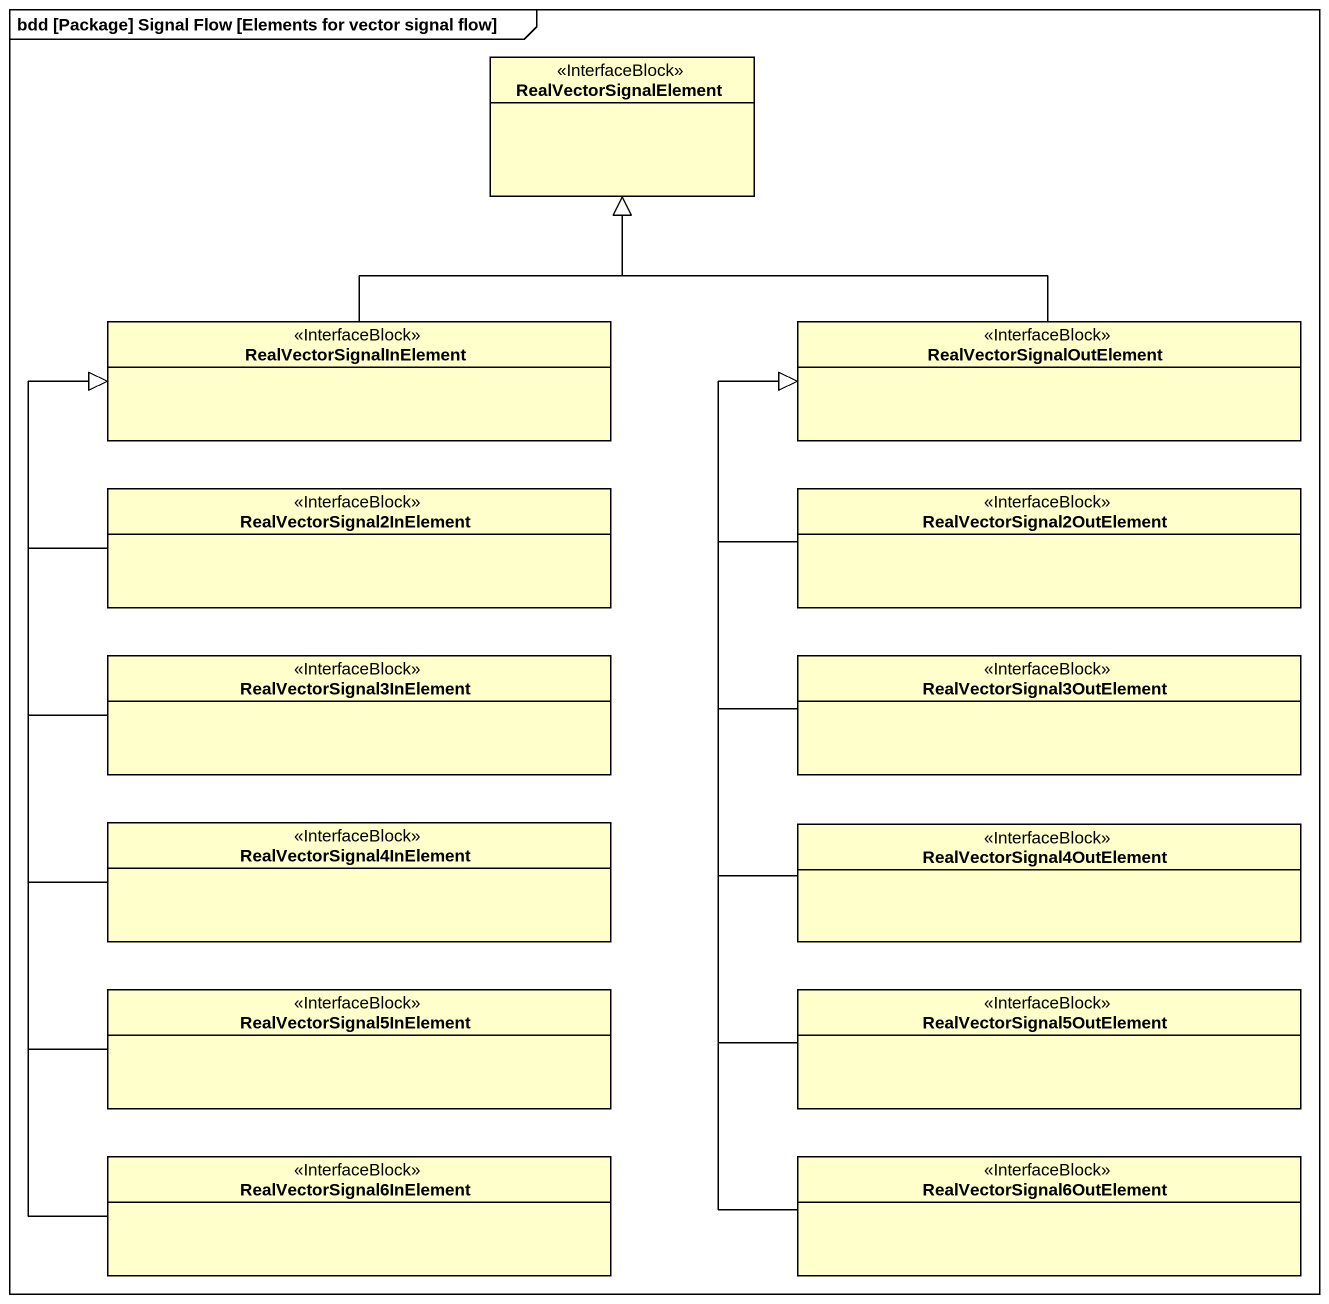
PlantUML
@startuml
mainframe bdd [Package] Signal Flow [Elements for vector signal flow]
hide circle
hide empty members
class RealVectorSignalElement <<InterfaceBlock>>
class RealVectorSignalInElement <<InterfaceBlock>>
class RealVectorSignalOutElement <<InterfaceBlock>>
class RealVectorSignal2InElement <<InterfaceBlock>>
class RealVectorSignal2OutElement <<InterfaceBlock>>
class RealVectorSignal3InElement <<InterfaceBlock>>
class RealVectorSignal3OutElement <<InterfaceBlock>>
class RealVectorSignal4InElement <<InterfaceBlock>>
class RealVectorSignal4OutElement <<InterfaceBlock>>
class RealVectorSignal5InElement <<InterfaceBlock>>
class RealVectorSignal5OutElement <<InterfaceBlock>>
class RealVectorSignal6InElement <<InterfaceBlock>>
class RealVectorSignal6OutElement <<InterfaceBlock>>
RealVectorSignalInElement -up-|> RealVectorSignalElement
RealVectorSignalOutElement -left-|> RealVectorSignalElement
RealVectorSignal2InElement -up-|> RealVectorSignalInElement
RealVectorSignal2OutElement -up-|> RealVectorSignalOutElement
RealVectorSignal3InElement -up-|> RealVectorSignalInElement
RealVectorSignal3OutElement -up-|> RealVectorSignalOutElement
RealVectorSignal4InElement -up-|> RealVectorSignalInElement
RealVectorSignal4OutElement -up-|> RealVectorSignalOutElement
RealVectorSignal5InElement -up-|> RealVectorSignalInElement
RealVectorSignal5OutElement -up-|> RealVectorSignalOutElement
RealVectorSignal6InElement -up-|> RealVectorSignalInElement
RealVectorSignal6OutElement -up-|> RealVectorSignalOutElement
@enduml
